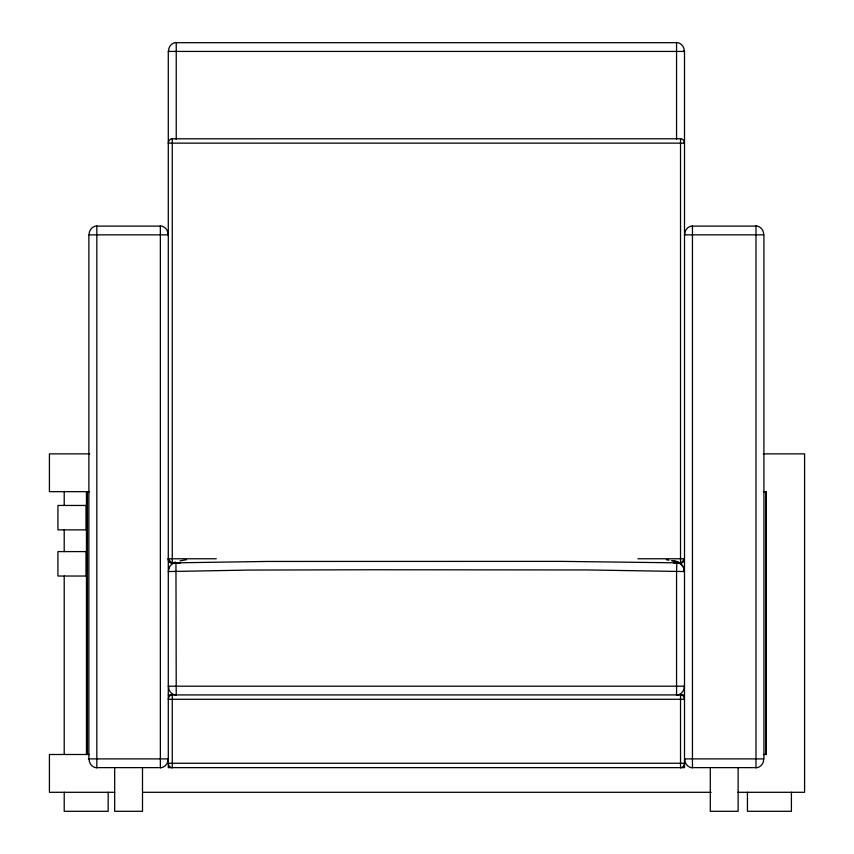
<?xml version="1.0" encoding="UTF-8"?>
<svg xmlns="http://www.w3.org/2000/svg" width="854" height="854" viewBox="0 0 854 854"><rect width="100%" height="100%" fill="white"/><g stroke="black" fill="none" stroke-linecap="round" stroke-linejoin="round"><path stroke-width="1.28" d="M677.895 561.847L676.848 562.829L676.56 571.55L676.56 694.921M179.98 560.886L186.407 559.744M174.942 561.879L175.956 562.829L267.9 561.441L561.42 561.377L676.848 562.829M168.313 143.141L684.492 143.141M168.291 234.85L88.88 234.85L88.88 758.896M684.502 234.85L763.924 234.85L763.924 758.896L684.502 758.896M89.691 453.869L49.415 453.869L49.415 491.669L89.371 491.669M763.305 453.869L804.585 453.869L804.585 792.298L737.877 792.298M763.401 491.669L766.241 491.669L766.241 754.498L763.401 754.498M168.313 558.772L216.286 558.772M637.842 558.772L684.492 558.772M180.269 563.138L172.262 563.138L172.262 138.796L680.531 138.775L680.531 563.128L673.87 563.138M168.323 571.55L248.952 570.066L372.205 569.757L587.712 569.949L684.502 571.55L683.616 571.55M168.291 686.189L684.502 686.189M168.291 694.921L684.502 694.921M168.313 699.287L684.492 699.287M89.371 754.498L49.415 754.498L49.415 792.298L114.788 792.298M88.368 758.896L168.291 758.896M168.313 763.262L684.492 763.262M142.81 792.298L711.19 792.298M672.877 560.843L678.023 561.74L671.532 560.651M666.398 559.744L668.97 560.192M175.956 562.829L176.234 694.921M791.402 792.298L791.402 811.3L747.442 811.3L747.442 792.298M766.07 491.669L766.07 754.498M738.134 767.629L738.134 811.3L710.293 811.3L710.293 767.629M680.531 694.932L680.531 767.607M676.56 139.448L676.56 42.7L176.234 42.7L176.234 139.448M172.262 694.932L172.262 767.607M142.501 767.629L142.501 811.3L114.671 811.3L114.671 767.629M108.17 792.298L108.17 811.3L64.21 811.3L64.21 792.298M87.407 491.669L87.407 754.498M86.446 491.669L86.446 754.498M64.21 491.306L64.21 505.451M64.21 529.875L64.21 551.599M64.21 576.034L64.21 754.498M168.548 571.529A8.423 8.423 0.6 0 1 175.924 562.572M676.88 562.572A8.423 8.423 -0.5 0 1 684.257 571.529A8.433 8.423 -1.3 0 0 680.254 563.747M684.246 686.2A8.401 8.401 0 0 1 676.592 695.188M176.212 695.188A8.401 8.401 0 0 1 168.558 686.2M168.911 568.422A8.423 8.423 0 0 1 169.562 566.885M168.558 51.411A8.401 8.401 0 0 1 176.212 42.433M676.592 42.433A8.401 8.401 0 0 1 684.246 51.411M168.345 51.432A9.533 1.633 0 0 1 168.601 51.016M683.67 50.749A9.533 1.633 0 0 1 684.46 51.432M680.542 694.782A4.195 4.195 0 0 1 684.374 699.277M168.43 699.277A4.195 4.195 0 0 1 172.252 694.782M684.374 763.273A4.195 4.195 0 0 1 680.542 767.767M172.252 767.767A4.195 4.195 0 0 1 168.43 763.273M684.374 558.783A4.195 4.195 0 0 1 680.542 563.277M680.542 138.636A4.195 4.195 0 0 1 684.374 143.13M168.43 143.13A4.195 4.195 0 0 1 172.252 138.636M172.252 563.277A4.195 4.195 0 0 1 168.505 559.968M172.262 562.935A4.163 4.163 0 0 1 168.099 558.772M160.381 225.851A8.401 8.401 0 0 1 168.035 234.829M168.035 758.918A8.401 8.401 0 0 1 160.381 767.895M96.801 767.895A8.401 8.401 0 0 1 89.147 758.918M89.147 234.829A8.401 8.401 0 0 1 96.801 225.851M756.003 225.851A8.401 8.401 0 0 1 763.657 234.829M763.657 758.918A8.401 8.401 0 0 1 756.003 767.895M692.423 767.895A8.401 8.401 0 0 1 684.769 758.918M684.769 234.829A8.401 8.401 0 0 1 692.423 225.851M174.75 563.149A8.401 8.401 0 0 1 173.277 562.605M679.528 562.605A8.401 8.401 0 0 1 678.055 563.149M683.862 559.146A8.433 7.472 0 0 1 680.243 563.266M171.867 562.85A8.433 7.472 0 0 1 169.241 559.861M684.502 51.432L168.291 51.432L168.291 767.629L684.502 767.629L684.502 51.432M160.349 226.118L96.822 226.118L96.822 767.629L160.349 767.629L160.349 226.118M755.982 226.118L692.445 226.118L692.445 767.629L755.982 767.629L755.982 226.118M86.19 505.451L57.933 505.451L57.933 529.875L86.19 529.875L86.19 505.451M86.19 551.599L57.933 551.599L57.933 576.034L86.19 576.034L86.19 551.599"/></g></svg>
